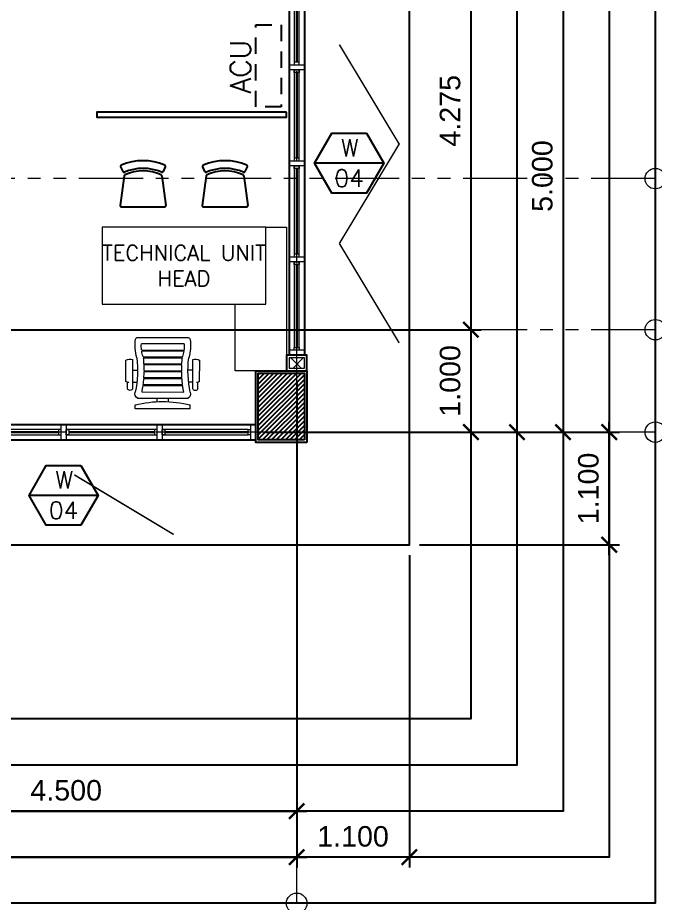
# Model space of a CAD drawing. Header units: metres. Extents: x -12400 to 1, y 0 to 106422.
# Drawn here: x -12139.68 to -12133.45, y 106383.97 to 106392.62 of the extents above; entities that cross this region are included whole.
import ezdxf
from ezdxf.enums import TextEntityAlignment as Align

# ---------------------------------------------------------------- set-up
doc = ezdxf.new("R2010")
doc.units = ezdxf.units.M
doc.header["$PDMODE"] = 35
doc.linetypes.add('HIDDEN2', pattern=[4.762499999999999, 3.175, -1.5875])
doc.linetypes.add('PHANTOM2', pattern=[1.25, 0.625, -0.125, 0.125, -0.125, 0.125, -0.125])
for name, color, linetype, lineweight in [('.3', 6, 'Continuous', 30), ('0.1', 1, 'Continuous', 9), ('0.20', 2, 'Continuous', 20), ('A-DIM-100', 8, 'Continuous', 0), ('DIM 001', 251, 'Continuous', 13), ('FIXTURE 0005', 159, 'Continuous', 5), ('FURN 0009', 49, 'Continuous', 9), ('HATCH', 250, 'Continuous', 5)]:
    doc.layers.add(name, color=color, linetype=linetype, lineweight=lineweight)
for name, color, linetype in [('1AR', 1, 'Continuous'), ('1co-door', 1, 'Continuous'), ('1CO-FURNITURE', 1, 'Continuous'), ('2TX-AR', 2, 'Continuous'), ('FIXTURE', 35, 'Continuous'), ('SCH-WIND', 181, 'Continuous'), ('stone', 15, 'Continuous'), ('WINDOW', 1, 'Continuous')]:
    doc.layers.add(name, color=color, linetype=linetype)
doc.layers.add('GUIDELINES', color=206, linetype='Continuous', plot=False)
doc.styles.add('DIMTXT-100', font='arial.ttf')
doc.styles.add('PSM', font='simplex')
doc.styles.add('swis721', font='swiss.ttf')
doc.styles.add('T-0.15', font='romans.shx', dxfattribs={"height": 0.15})
doc.styles.add('T.25', font='romans.shx', dxfattribs={"height": 0.2})
doc.dimstyles.new('D-100', dxfattribs={"dimtxt": 0.2, "dimasz": 0.15, "dimexe": 0.1, "dimexo": 0.1, "dimgap": 0.1, "dimtad": 1, "dimdec": 3, "dimzin": 4, "dimdsep": 46, "dimtxsty": 'DIMTXT-100', "dimblk": 'ARCHTICK', "dimcen": 0.2, "dimdle": 0.1, "dimclrd": 8, "dimclre": 8, "dimclrt": 2, "dimadec": 0, "dimazin": 1, "dimtfac": 1, "dimtdec": 3, "dimtofl": 0, "dimtmove": 2, "dimatfit": 3, "dimfxl": 1, "dimarcsym": 0})
doc.dimstyles.new('DIM 200', dxfattribs={"dimtxt": 200, "dimasz": 1, "dimexe": 0, "dimexo": 40, "dimgap": 50, "dimtad": 1, "dimtoh": 1, "dimdec": 0, "dimlfac": 2, "dimtxsty": 'swis721', "dimblk": 'CIR', "dimcen": 0, "dimclrd": 155, "dimclre": 155, "dimclrt": 4, "dimadec": 0, "dimazin": 0, "dimtfac": 1, "dimtdec": 0, "dimtix": 1, "dimtmove": 1, "dimatfit": 3, "dimldrblk": 'CIR', "dimfxl": 0, "dimarcsym": 0})

# ---------------------------------------------------------------- blocks, each defined once
blk = doc.blocks.new('CIR')
at = {"color": 4}
blk.add_circle((0, 0), 50, dxfattribs=at)
blk = doc.blocks.new('_ArchTick')
at = {"color": 0, "linetype": 'ByBlock', "const_width": 0.15}
blk.add_lwpolyline([(-0.5, -0.5), (0.5, 0.5)], dxfattribs=at)
blk = doc.blocks.new('*D133')
at = {"layer": 'DEFPOINTS', "color": 0, "transparency": 16777216}
for p in [(-12162.95441529414, 106388.5702236537), (-12136.95441529414, 106388.5702236537), (-12136.95441529414, 106384.4202236537)]:
    blk.add_point(p, dxfattribs=at)
at = {"layer": 'DIM 001', "color": 8, "lineweight": -2, "transparency": 16777216}
for p, q in [((-12162.95441529414, 106388.4702236537), (-12162.95441529414, 106384.3202236537)), ((-12136.95441529414, 106388.4702236537), (-12136.95441529414, 106384.3202236537)), ((-12163.05441529414, 106384.4202236537), (-12136.85441529414, 106384.4202236537))]:
    blk.add_line(p, q, dxfattribs=at)
at = {"layer": 'DIM 001', "color": 8, "lineweight": -2, "transparency": 16777216, "xscale": 0.15, "yscale": 0.15, "zscale": 0.15, "rotation": 180}
blk.add_blockref('_ArchTick', (-12162.95441529414, 106384.4202236537), dxfattribs=at)
at = {"layer": 'DIM 001', "color": 8, "lineweight": -2, "transparency": 16777216, "xscale": 0.15, "yscale": 0.15, "zscale": 0.15}
blk.add_blockref('_ArchTick', (-12136.95441529414, 106384.4202236537), dxfattribs=at)
at = {"layer": 'DIM 001', "color": 2, "transparency": 16777216, "insert": (-12149.95441529414, 106384.6223382513), "char_height": 0.2, "attachment_point": 5, "style": 'DIMTXT-100'}
blk.add_mtext('26.000', dxfattribs=at)
blk = doc.blocks.new('*D140')
at = {"layer": 'DEFPOINTS', "color": 0, "transparency": 16777216}
for p in [(-12141.45441529414, 106388.5702236537), (-12136.95441529414, 106388.5702236537), (-12136.95441529414, 106384.8702236537)]:
    blk.add_point(p, dxfattribs=at)
at = {"layer": 'DIM 001', "color": 8, "lineweight": -2, "transparency": 16777216}
for p, q in [((-12141.45441529414, 106388.4702236537), (-12141.45441529414, 106384.7702236537)), ((-12136.95441529414, 106388.4702236537), (-12136.95441529414, 106384.7702236537)), ((-12141.55441529414, 106384.8702236537), (-12136.85441529414, 106384.8702236537))]:
    blk.add_line(p, q, dxfattribs=at)
at = {"layer": 'DIM 001', "color": 8, "lineweight": -2, "transparency": 16777216, "xscale": 0.15, "yscale": 0.15, "zscale": 0.15, "rotation": 180}
blk.add_blockref('_ArchTick', (-12141.45441529414, 106384.8702236537), dxfattribs=at)
at = {"layer": 'DIM 001', "color": 8, "lineweight": -2, "transparency": 16777216, "xscale": 0.15, "yscale": 0.15, "zscale": 0.15}
blk.add_blockref('_ArchTick', (-12136.95441529414, 106384.8702236537), dxfattribs=at)
at = {"layer": 'DIM 001', "color": 2, "transparency": 16777216, "insert": (-12139.20441529414, 106385.0723382513), "char_height": 0.2, "attachment_point": 5, "style": 'DIMTXT-100'}
blk.add_mtext('4.500', dxfattribs=at)
blk = doc.blocks.new('*D150')
at = {"layer": 'DEFPOINTS', "color": 0, "transparency": 16777216}
for p in [(-12136.95441529414, 106407.0702236537), (-12136.95441529414, 106388.5702236537), (-12133.90441529416, 106388.5702236537)]:
    blk.add_point(p, dxfattribs=at)
at = {"layer": 'DIM 001', "color": 8, "lineweight": -2, "transparency": 16777216}
for p, q in [((-12133.90441529416, 106407.1702236538), (-12133.90441529416, 106388.4702236537)), ((-12136.85441529414, 106407.0702236537), (-12133.80441529416, 106407.0702236537)), ((-12136.85441529414, 106388.5702236537), (-12133.80441529416, 106388.5702236537))]:
    blk.add_line(p, q, dxfattribs=at)
at = {"layer": 'DIM 001', "color": 8, "lineweight": -2, "transparency": 16777216, "xscale": 0.15, "yscale": 0.15, "zscale": 0.15}
for p, rotation in [((-12133.90441529416, 106407.0702236537), 90), ((-12133.90441529416, 106388.5702236537), 270)]:
    blk.add_blockref('_ArchTick', p, dxfattribs=dict(at, rotation=rotation))
at = {"layer": 'DIM 001', "color": 2, "transparency": 16777216, "insert": (-12134.10652989167, 106397.8202236537), "char_height": 0.2, "attachment_point": 5, "rotation": 90, "style": 'DIMTXT-100'}
blk.add_mtext('18.500', dxfattribs=at)
blk = doc.blocks.new('*D153')
at = {"layer": 'DEFPOINTS', "color": 0, "transparency": 16777216}
for p in [(-12136.95441529414, 106404.0702236537), (-12136.95441529414, 106388.5702236537), (-12134.80441529418, 106388.5702236537)]:
    blk.add_point(p, dxfattribs=at)
at = {"layer": 'DIM 001', "color": 8, "lineweight": -2, "transparency": 16777216}
for p, q in [((-12134.80441529418, 106404.1702236537), (-12134.80441529418, 106388.4702236537)), ((-12136.85441529414, 106404.0702236537), (-12134.70441529418, 106404.0702236537)), ((-12136.85441529414, 106388.5702236537), (-12134.70441529418, 106388.5702236537))]:
    blk.add_line(p, q, dxfattribs=at)
at = {"layer": 'DIM 001', "color": 8, "lineweight": -2, "transparency": 16777216, "xscale": 0.15, "yscale": 0.15, "zscale": 0.15}
for p, rotation in [((-12134.80441529418, 106404.0702236537), 90), ((-12134.80441529418, 106388.5702236537), 270)]:
    blk.add_blockref('_ArchTick', p, dxfattribs=dict(at, rotation=rotation))
at = {"layer": 'DIM 001', "color": 2, "transparency": 16777216, "insert": (-12135.00652989169, 106396.3202236537), "char_height": 0.2, "attachment_point": 5, "rotation": 90, "style": 'DIMTXT-100'}
blk.add_mtext('15.500', dxfattribs=at)
blk = doc.blocks.new('*D163')
at = {"layer": 'DEFPOINTS', "color": 0, "transparency": 16777216}
for p in [(-12145.97941529414, 106393.8452236537), (-12145.95441529414, 106389.5702236539), (-12135.25441529422, 106389.5702236539)]:
    blk.add_point(p, dxfattribs=at)
at = {"layer": 'DIM 001', "color": 8, "lineweight": -2, "transparency": 16777216}
for p, q in [((-12135.25441529422, 106393.9452236537), (-12135.25441529422, 106389.4702236539)), ((-12145.87941529414, 106393.8452236537), (-12135.15441529422, 106393.8452236537)), ((-12145.85441529414, 106389.5702236539), (-12135.15441529422, 106389.5702236539))]:
    blk.add_line(p, q, dxfattribs=at)
at = {"layer": 'DIM 001', "color": 8, "lineweight": -2, "transparency": 16777216, "xscale": 0.15, "yscale": 0.15, "zscale": 0.15}
for p, rotation in [((-12135.25441529422, 106393.8452236537), 90), ((-12135.25441529422, 106389.5702236539), 270)]:
    blk.add_blockref('_ArchTick', p, dxfattribs=dict(at, rotation=rotation))
at = {"layer": 'DIM 001', "color": 2, "transparency": 16777216, "insert": (-12135.45652989173, 106391.7077236538), "char_height": 0.2, "attachment_point": 5, "rotation": 90, "style": 'DIMTXT-100'}
blk.add_mtext('4.275', dxfattribs=at)
blk = doc.blocks.new('*D164')
at = {"layer": 'DEFPOINTS', "color": 0, "transparency": 16777216}
for p in [(-12145.95441529414, 106389.5702236539), (-12136.95441529414, 106388.5702236537), (-12135.25441529422, 106388.5702236537)]:
    blk.add_point(p, dxfattribs=at)
at = {"layer": 'DIM 001', "color": 8, "lineweight": -2, "transparency": 16777216}
for p, q in [((-12135.25441529422, 106389.6702236539), (-12135.25441529422, 106388.4702236537)), ((-12145.85441529414, 106389.5702236539), (-12135.15441529422, 106389.5702236539)), ((-12136.85441529414, 106388.5702236537), (-12135.15441529422, 106388.5702236537))]:
    blk.add_line(p, q, dxfattribs=at)
at = {"layer": 'DIM 001', "color": 8, "lineweight": -2, "transparency": 16777216, "xscale": 0.15, "yscale": 0.15, "zscale": 0.15}
for p, rotation in [((-12135.25441529422, 106389.5702236539), 90), ((-12135.25441529422, 106388.5702236537), 270)]:
    blk.add_blockref('_ArchTick', p, dxfattribs=dict(at, rotation=rotation))
at = {"layer": 'DIM 001', "color": 2, "transparency": 16777216, "insert": (-12135.45652989173, 106389.0702236538), "char_height": 0.2, "attachment_point": 5, "rotation": 90, "style": 'DIMTXT-100'}
blk.add_mtext('1.000', dxfattribs=at)
blk = doc.blocks.new('*D167')
at = {"layer": 'DEFPOINTS', "color": 0, "transparency": 16777216}
for p in [(-12136.95441529414, 106393.5702236537), (-12136.95441529414, 106388.5702236537), (-12134.35441529417, 106388.5702236537)]:
    blk.add_point(p, dxfattribs=at)
at = {"layer": 'DIM 001', "color": 8, "lineweight": -2, "transparency": 16777216}
for p, q in [((-12134.35441529417, 106393.6702236538), (-12134.35441529417, 106388.4702236537)), ((-12136.85441529414, 106393.5702236537), (-12134.25441529417, 106393.5702236537)), ((-12136.85441529414, 106388.5702236537), (-12134.25441529417, 106388.5702236537))]:
    blk.add_line(p, q, dxfattribs=at)
at = {"layer": 'DIM 001', "color": 8, "lineweight": -2, "transparency": 16777216, "xscale": 0.15, "yscale": 0.15, "zscale": 0.15}
for p, rotation in [((-12134.35441529417, 106393.5702236537), 90), ((-12134.35441529417, 106388.5702236537), 270)]:
    blk.add_blockref('_ArchTick', p, dxfattribs=dict(at, rotation=rotation))
at = {"layer": 'DIM 001', "color": 2, "transparency": 16777216, "insert": (-12134.55652989168, 106391.0702236537), "char_height": 0.2, "attachment_point": 5, "rotation": 90, "style": 'DIMTXT-100'}
blk.add_mtext('5.000', dxfattribs=at)
blk = doc.blocks.new('exec chair new')
at = {"layer": 'FIXTURE 0005', "color": 1}
for p, q in [((-437.3796163777588, 292.3302099389839), (-437.3148235332919, 252.0114380631712)), ((-321.0047666471219, 292.5172259910614), (-320.9294989808695, 245.6802659817622)), ((-531.8347148144385, -206.1860170969157), (-532.7597243523924, 204.4893468059017)), ((-471.4434857921442, 194.4838966660318), (-470.8159159895731, -196.0352094233385)), ((-458.5685081313131, -194.4123491338687), (-459.1909252855694, 192.9004081770545)), ((-404.1395699501736, 187.4693703543162), (-403.5348926013103, -188.8044031847967)), ((-391.2862844731426, -187.9284374271519), (-391.8882097139722, 186.6327763970476)), ((-336.8422077192226, 184.5329723382019), (-336.2473156024935, -185.6517252415651)), ((-323.9975222981302, -185.5132615344482), (-324.5920326592168, 184.4338804313447)), ((-269.5513456425397, 185.6414384562522), (-268.9532384491758, -186.5439114326728)), ((-256.7022620419739, -187.1416594002512), (-257.3023536856053, 186.278558224265)), ((-202.2670012199087, 190.8056579256081), (-201.652643642039, -191.4918509752024)), ((-189.4004732995527, -192.8325513890013), (-190.0192031980259, 192.1857301399577)), ((-134.9974703920307, 205.1879623727873), (-134.3372352401493, -205.6578754952061)), ((-122.0843597321073, -207.4373806825606), (-122.7503775359364, 207.0068393605179)), ((-61.58653106854763, 209.3646411830559), (-60.91325115168002, -209.5985884784022)), ((-627.4056042175507, 56.62096939311596), (-593.9742343731923, 56.67469408380566)), ((-593.789274455863, -58.42068063927582), (-627.2452619221294, -58.47444489080226)), ((-436.4380585009931, -293.5748781400616), (-436.5025353141828, -253.452763476118)), ((-320.0632087703561, -293.3878620881005), (-320.1381604055641, -246.7475592906121))]:
    blk.add_line(p, q, dxfattribs=at)
for centre, radius, start, end in [((-321.6504699216457, 1305.342400013295), 1120.912379297469, 259.1442517558552, 262.3203097065433), ((-321.6504699195502, 1305.342400013353), 1120.912379297809, 262.9518148943812, 265.779729286597), ((-321.6504699223442, 1305.342400013003), 1120.912379297299, 266.4074228026509, 269.2234458954215), ((-321.650469923974, 1305.342400015623), 1120.912379300001, 269.849640943492, 272.664022466222), ((-321.6504699200159, 1305.342400016496), 1120.91237930068, 273.2909829566686, 276.1139187442762), ((-321.650469922577, 1305.342400006193), 1120.912379290708, 276.7439336867199, 276.9880302064944), ((-79.19251240196172, -128.4237705672858), 338.2469241420289, 99.49624101693685, 108.2783328983226), ((-79.19251240219455, -128.4237705679261), 338.2469241426945, 87.01636761834415, 97.39883005687486), ((-317.4533519340912, -1306.406537405972), 1120.912379296282, 97.86384041670651, 101.0260995436973), ((-317.4533519350225, -1306.406537405099), 1120.912379295226, 94.40442083170485, 97.23233521852187), ((-317.4533519296674, -1306.406537408417), 1120.912379299008, 90.960704219184, 93.77672732028022), ((-317.4533519319957, -1306.406537409232), 1120.912379299589, 87.52012764986833, 90.33450917427915), ((-317.4533519352553, -1306.406537410512), 1120.912379301087, 84.0702313734272, 86.8931671628504), ((-317.4533519471297, -1306.40653740603), 1120.91237929814, 83.19611991088694, 83.44021643481749), ((-79.60480038903188, 128.1314926201012), 338.2469241420765, 251.9058172196837, 260.687909101578), ((-79.60480038856622, 128.1314926204504), 338.2469241425877, 262.7853200608832, 273.167782501461)]:
    blk.add_arc(centre, radius, start, end, dxfattribs=at)
at = {"layer": 'FURN 0009', "color": 1}
for p, q in [((-430.8730610114289, 359.436872324557), (-223.7019078877056, 359.7697993379552)), ((-696.6225652744761, 267.5184686643188), (-658.2542432729388, 267.5801271077944)), ((-696.6225652744761, 267.5184686643188), (-695.7594189933734, -269.5932800436276)), ((-501.580908647622, 342.7878322619945), (-438.7787566183833, 342.8631794046378)), ((-501.3976674381411, 292.2259586223518), (-488.2228221838595, 292.2485054120189)), ((-488.2228221838595, 292.2485054120189), (-216.2934815745102, 292.6854997611954)), ((-592.9910391935846, -247.844048930041), (-594.10315190244, 245.8992831559735)), ((0.3967155845602974, -246.864993805124), (-0.3967155845602974, 246.8649938050658)), ((-695.7594189933734, -269.5932800436276), (-657.3910969918361, -269.5316216000356)), ((-500.47684734629, -344.2385841121431), (-437.6747775214026, -344.1120834695175)), ((-500.4561139753787, -293.676382682519), (-487.293088876293, -293.6566029029782)), ((-487.293088876293, -293.6566029029782), (-215.3507292274153, -293.2195876321057)), ((-429.7158545603743, -360.6602817199891), (-222.5454588964349, -360.3273559238878))]:
    blk.add_line(p, q, dxfattribs=at)
for centre, radius, start, end in [((-361.9784822285874, 318.1131449962268), 80.33824186901026, 149.0434850591644, 171.5599908319555), ((-292.4640729896491, 318.2248556485865), 80.33814595607413, 341.4641326196314, 31.14067505549705), ((-1769.876738381921, -2.762834077700973), 1144.023925212843, 346.5153750595096, 13.66877505924253), ((-552.6972678009188, 224.5205601174966), 46.31664645502229, 67.90974597757898, 152.5103366510244), ((-321.65046992118, 1305.342400014051), 1059.662379298712, 258.3694221904998, 276.678956857362), ((-489.8191351433052, 317.5496278101928), 27.84477222274555, 114.9871850643485, 245.4280750621451), ((-79.19251240196172, -128.423770567344), 399.4969241418621, 81.29484794000334, 107.3619824414751), ((-26.25249219161924, 241.0736288817716), 26.48841191117412, 12.54683024843467, 73.49863263114054), ((-551.9727398761315, -226.332869047008), 46.31664645502229, 207.6738134708332, 292.2744041399243), ((-317.453351932927, -1306.406537407951), 1059.662379298712, 83.50519326346712, 101.8147279240579), ((-79.60480038810056, 128.1314926199848), 399.4969241418621, 252.822167676961, 278.8893021804622), ((-25.47748144145589, -241.1938480800018), 26.48841191117412, 286.6855174897377, 347.6373198688418), ((-488.7962506945478, -318.9627074354212), 27.84470828078815, 114.7559250616315, 245.1971750633057), ((-360.9547717653913, -319.1121426676982), 80.3379541302019, 188.6355434219577, 211.140775055775), ((-291.4397231076146, -319.0004309878568), 80.3379541302019, 329.0433750615521, 18.71765838978559)]:
    blk.add_arc(centre, radius, start, end, dxfattribs=at)
blk = doc.blocks.new('new big desk')
at = {"color": 2, "lineweight": 0}
blk.add_lwpolyline([(0, 0.7999999999999545), (0, -0.7999999999999545), (0.75, -0.8000000000000682), (0.75, 0.7999999999999545)], close=True, dxfattribs=at)
at = {"color": 1, "lineweight": 0}
blk.add_lwpolyline([(0.7499999999999432, -0.8000000000000682), (0.75, -0.9999999999768079), (-0.6499999999999773, -0.9999999999766942), (-0.6499999999999773, -0.4999999999766942), (0, -0.4999999999768079)], dxfattribs=at)
at = {"lineweight": 0, "xscale": -0.001000000000000001, "yscale": 0.001000000000000001, "zscale": 0.001, "rotation": 180}
blk.add_blockref('exec chair new', (-0.3255941465431533, 0.2067504239904565), dxfattribs=at)
blk = doc.blocks.new('DC')
at = {"layer": '1CO-FURNITURE', "color": 8}
for p, q in [((-0.2196420885414554, 0.3885400227136628), (-0.1984588109762058, 0.3432313456991096)), ((0.1984588109755734, 0.3432313456977596), (0.219642088541093, 0.3885400227128954)), ((-0.1835791673275224, 0.3026021942461909), (-0.2230569282114274, 0.01419521889985731)), ((0.183579167327423, 0.3026021942468446), (0.2230569282114274, 0.01419521889985731)), ((-0.2106724123597061, 0), (0.2106724123597061, 0))]:
    blk.add_line(p, q, dxfattribs=at)
for centre, radius, start, end in [((-7.105427357601002e-15, -0.08125000000003979), 0.5312500000000387, 66.32313941605537, 113.6768605839453), ((-0.2083185591296868, 0.3938341403607239), 0.0125, 113.6768605839506, 205.057615418305), ((-7.105427357601002e-15, -0.08125000000003979), 0.4562500000000388, 66.47045317631209, 113.5295468236919), ((-7.105427357601002e-15, -0.08125000000003979), 0.4312500000000388, 65.86907804505137, 114.1309219549951), ((0.2083185591293315, 0.3938341403599566), 0.0125, 334.9423845816813, 66.32313941605999), ((-0.1871352815644372, 0.3485254633461636), 0.0125, 205.0576154182755, 293.5295468236702), ((-0.1711946514758012, 0.3009069753463294), 0.0125, 114.1309219550048, 172.2056708794605), ((0.1711946514757088, 0.3009069753469902), 0.0125, 7.794329120511676, 65.86907804503376), ((0.1871352815638048, 0.3485254633448136), 0.0125, 246.4704531763118, 334.9423845817245), ((-0.2106724123597061, 0.01250000000000284), 0.0125, 172.2056708794892, 270), ((0.2106724123597061, 0.01250000000000284), 0.0125, 270, 7.794329120512099)]:
    blk.add_arc(centre, radius, start, end, dxfattribs=at)
blk = doc.blocks.new('*U1999')
at = {"layer": 'HATCH'}
h = blk.add_hatch(dxfattribs=at)
h.set_pattern_fill('ANSI37', color=256, scale=0.03, angle=-180)
h.set_pattern_definition([(225, (-0.9374999999786804, 0), (0.06735192090801863, -0.06735192090801868), []), (314.9999999999999, (-0.9374999999786804, 0), (0.06735192090801868, 0.06735192090801861), [])])
h.paths.add_polyline_path([(0.02500000000873115, 0.1749999999883585), (0.02500000000873115, 0.02499999999417923), (0.1250000000267766, 0.02499999999417923), (0.1250000000267766, 0.1749999999883585)])
blk.add_lwpolyline([(0, 0.1999999999825377), (0, 0), (0.1500000000209558, 0), (0.1500000000209558, 0.1999999999825377)], close=True)
blk.add_lwpolyline([(0.02500000000873115, 0.1749999999883585), (0.02500000000873115, 0.02499999999417923), (0.1250000000267766, 0.02499999999417923), (0.1250000000267766, 0.1749999999883585)], close=True, dxfattribs=at)
blk = doc.blocks.new('W01')
at = {"layer": '.3', "color": 3}
for points in [[(-12141.02941529414, 106324.9881123901), (-12140.21691529415, 106324.9881123902)], [(-12140.11691529415, 106324.9881123902), (-12139.27941529414, 106324.9881123903)], [(-12139.17941529414, 106324.9881123903), (-12138.34191529414, 106324.9881123906)], [(-12138.24191529414, 106324.9881123906), (-12137.42941529414, 106324.9881123907)]]:
    blk.add_lwpolyline(points, dxfattribs=at)
at = {"layer": '0.20'}
for points in [[(-12141.10441529414, 106325.0631123901), (-12141.05441529414, 106325.0631123901), (-12141.05441529414, 106324.9131123901), (-12141.10441529414, 106324.9131123901)], [(-12140.19191529415, 106325.0631123903), (-12140.14191529415, 106325.0631123903), (-12140.14191529415, 106324.9131123902), (-12140.19191529415, 106324.9131123902)], [(-12139.25441529414, 106325.0631123904), (-12139.20441529414, 106325.0631123904), (-12139.20441529414, 106324.9131123904), (-12139.25441529414, 106324.9131123904)], [(-12138.31691529414, 106325.0631123905), (-12138.26691529414, 106325.0631123905), (-12138.26691529414, 106324.9131123905), (-12138.31691529414, 106324.9131123905)], [(-12137.35441529414, 106325.0631123907), (-12137.40441529414, 106325.0631123907), (-12137.40441529414, 106324.9131123907), (-12137.35441529414, 106324.9131123907)], [(-12141.02941529414, 106325.0131123901), (-12141.05441529414, 106325.0131123901), (-12141.05441529414, 106324.9631123901), (-12141.02941529414, 106324.9631123901)], [(-12140.19191529415, 106325.0131123902), (-12140.21691529415, 106325.0131123902), (-12140.21691529415, 106324.9631123902), (-12140.19191529415, 106324.9631123902)], [(-12140.14191529415, 106325.0131123902), (-12140.11691529415, 106325.0131123902), (-12140.11691529415, 106324.9631123902), (-12140.14191529415, 106324.9631123902)], [(-12139.25441529414, 106325.0131123903), (-12139.27941529414, 106325.0131123903), (-12139.27941529414, 106324.9631123903), (-12139.25441529414, 106324.9631123903)], [(-12139.20441529414, 106325.0131123903), (-12139.17941529414, 106325.0131123903), (-12139.17941529414, 106324.9631123903), (-12139.20441529414, 106324.9631123903)], [(-12138.31691529414, 106325.0131123905), (-12138.34191529414, 106325.0131123905), (-12138.34191529414, 106324.9631123905), (-12138.31691529414, 106324.9631123905)], [(-12138.26691529414, 106325.0131123905), (-12138.24191529414, 106325.0131123905), (-12138.24191529414, 106324.9631123905), (-12138.26691529414, 106324.9631123905)], [(-12137.42941529414, 106325.0131123907), (-12137.40441529414, 106325.0131123907), (-12137.40441529414, 106324.9631123907), (-12137.42941529414, 106324.9631123907)]]:
    blk.add_lwpolyline(points, close=True, dxfattribs=at)
at = {"layer": '0.20', "color": 8}
for points in [[(-12140.19191529415, 106325.0131123902), (-12141.02941529414, 106325.0131123901), (-12141.02941529414, 106324.9631123901), (-12140.19191529415, 106324.9631123902)], [(-12139.25441529414, 106325.0131123904), (-12140.14191529415, 106325.0131123902)], [(-12140.14191529415, 106324.9631123902), (-12139.25441529414, 106324.9631123904)], [(-12138.31691529414, 106325.0131123906), (-12139.20441529414, 106325.0131123904)], [(-12139.20441529414, 106324.9631123904), (-12138.31691529414, 106324.9631123906)], [(-12138.26691529414, 106324.9631123906), (-12137.42941529414, 106324.9631123907), (-12137.42941529414, 106325.0131123907), (-12138.26691529414, 106325.0131123906)]]:
    blk.add_lwpolyline(points, dxfattribs=at)
at = {"layer": 'WINDOW'}
for p, q in [((-12141.10441529414, 106325.0631123901), (-12137.35441529414, 106325.0631123907)), ((-12141.10441529414, 106324.9131123901), (-12137.35441529414, 106324.9131123907))]:
    blk.add_line(p, q, dxfattribs=at)
blk = doc.blocks.new('2FCOLUMNS')
h = blk.add_hatch()
h.set_pattern_fill('ANSI31', color=8, scale=0.01)
h.set_pattern_definition([(45, (12128.21296792571, -106237.5702236537), (-0.02245064030267288, 0.02245064030267288), [])])
h.paths.add_polyline_path([(0.02499999999599822, 18.02499999999418), (0.4749999999967258, 18.02499999999418), (0.4749999999967258, 18.67500000000291), (0.02499999999599822, 18.67500000000291)])
h.paths.add_polyline_path([(4.924999999997453, 18.67500000000291), (4.924999999997453, 18.22499999999127), (4.274999999997817, 18.22499999999127), (4.274999999997817, 18.67500000000291)])
h.paths.add_polyline_path([(9.174999999997453, 18.02499999999418), (8.724999999996726, 18.02499999999418), (8.724999999996726, 18.67500000000291), (9.174999999997453, 18.67500000000291)])
h.paths.add_polyline_path([(13.42499999999745, 17.52499999999418), (13.42499999999745, 17.97500000000582), (12.77499999999782, 17.97500000000582), (12.77499999999782, 17.52499999999418)])
h.paths.add_polyline_path([(17.024999999996, 18.02499999999418), (17.47499999999673, 18.02499999999418), (17.47499999999673, 18.67500000000291), (17.024999999996, 18.67500000000291)])
h.paths.add_polyline_path([(21.274999999996, 18.67500000000291), (21.274999999996, 18.22499999999127), (21.92499999999563, 18.22499999999127), (21.92499999999563, 18.67500000000291)])
h.paths.add_polyline_path([(26.17499999999563, 18.02499999999418), (25.72499999999491, 18.02499999999418), (25.72499999999491, 18.67500000000291), (26.17499999999563, 18.67500000000291)])
h.paths.add_polyline_path([(26.17499999999563, 13.27499999999418), (25.72499999999491, 13.27499999999418), (25.72499999999491, 13.92500000000291), (26.17499999999563, 13.92500000000291)])
h.paths.add_polyline_path([(21.37499999999636, 13.27499999999418), (21.82499999999709, 13.27499999999418), (21.82499999999709, 13.92500000000291), (21.37499999999636, 13.92500000000291)])
h.paths.add_polyline_path([(17.024999999996, 13.27499999999418), (17.47499999999673, 13.27499999999418), (17.47499999999673, 13.92500000000291), (17.024999999996, 13.92500000000291)])
h.paths.add_polyline_path([(12.92499999999563, 13.27499999999418), (13.32499999999709, 13.27499999999418), (13.32499999999709, 13.67500000000291), (12.92499999999563, 13.67500000000291)])
h.paths.add_polyline_path([(9.174999999997453, 13.27499999999418), (8.724999999996726, 13.27499999999418), (8.724999999996726, 13.92500000000291), (9.174999999997453, 13.92500000000291)])
h.paths.add_polyline_path([(4.82499999999709, 13.27499999999418), (4.374999999996362, 13.27499999999418), (4.374999999996362, 13.92500000000291), (4.82499999999709, 13.92500000000291)])
h.paths.add_polyline_path([(0.02499999999599822, 13.27499999999418), (0.4749999999967258, 13.27499999999418), (0.4749999999967258, 13.92500000000291), (0.02499999999599822, 13.92500000000291)])
h.paths.add_polyline_path([(0.02499999999599822, 9.02499999999418), (0.4749999999967258, 9.02499999999418), (0.4749999999967258, 9.67500000000291), (0.02499999999599822, 9.67500000000291)])
h.paths.add_polyline_path([(9.174999999997453, 9.02499999999418), (8.724999999996726, 9.02499999999418), (8.724999999996726, 9.67500000000291), (9.174999999997453, 9.67500000000291)])
h.paths.add_polyline_path([(17.024999999996, 9.02499999999418), (17.47499999999673, 9.02499999999418), (17.47499999999673, 9.67500000000291), (17.024999999996, 9.67500000000291)])
h.paths.add_polyline_path([(26.17499999999563, 9.02499999999418), (25.72499999999491, 9.02499999999418), (25.72499999999491, 9.67500000000291), (26.17499999999563, 9.67500000000291)])
h.paths.add_polyline_path([(26.17499999999563, 4.774999999994179), (25.72499999999491, 4.774999999994179), (25.72499999999491, 5.42500000000291), (26.17499999999563, 5.42500000000291)])
h.paths.add_polyline_path([(21.82499999999709, 4.774999999994179), (21.37499999999636, 4.774999999994179), (21.37499999999636, 5.42500000000291), (21.82499999999709, 5.42500000000291)])
h.paths.add_polyline_path([(17.024999999996, 4.774999999994179), (17.47499999999673, 4.774999999994179), (17.47499999999673, 5.42500000000291), (17.024999999996, 5.42500000000291)])
h.paths.add_polyline_path([(13.32499999999709, 4.774999999994179), (12.87499999999636, 4.774999999994179), (12.87499999999636, 5.42500000000291), (13.32499999999709, 5.42500000000291)])
h.paths.add_polyline_path([(9.174999999997453, 4.774999999994179), (8.724999999996726, 4.774999999994179), (8.724999999996726, 5.42500000000291), (9.174999999997453, 5.42500000000291)])
h.paths.add_polyline_path([(4.374999999996362, 4.774999999994179), (4.82499999999709, 4.774999999994179), (4.82499999999709, 5.42500000000291), (4.374999999996362, 5.42500000000291)])
h.paths.add_polyline_path([(0.02499999999599822, 4.774999999994179), (0.4749999999967258, 4.774999999994179), (0.4749999999967258, 5.42500000000291), (0.02499999999599822, 5.42500000000291)])
h.paths.add_polyline_path([(0.02499999999599822, 2.25), (0.4749999999967258, 2.25), (0.4749999999967258, 2.900000000008731), (0.02499999999599822, 2.900000000008731)])
h.paths.add_polyline_path([(0.0249999999996362, 0.02499999999417923), (0.4250000000010914, 0.02499999999417923), (0.4250000000010914, 0.4250000000029104), (0.0249999999996362, 0.4250000000029104)])
h.paths.add_polyline_path([(2.899999999997817, 0.02500000000873115), (2.899999999997817, 0.4750000000203727), (2.249999999998181, 0.4750000000203727), (2.249999999998181, 0.02500000000873115)])
h.paths.add_polyline_path([(4.924999999997453, 0.02500000000873115), (4.924999999997453, 0.4750000000203727), (4.274999999997817, 0.4750000000203727), (4.274999999997817, 0.02500000000873115)])
h.paths.add_polyline_path([(9.174999999997453, 0.02500000000873115), (8.724999999996726, 0.02500000000873115), (8.724999999996726, 0.6750000000174623), (9.174999999997453, 0.6750000000174623)])
h.paths.add_polyline_path([(13.42499999999745, 1.025000000008731), (13.42499999999745, 1.475000000020373), (12.77499999999782, 1.475000000020373), (12.77499999999782, 1.025000000008731)])
h.paths.add_polyline_path([(17.024999999996, 0.02500000000873115), (17.47499999999673, 0.02500000000873115), (17.47499999999673, 0.6750000000174623), (17.024999999996, 0.6750000000174623)])
h.paths.add_polyline_path([(21.274999999996, 0.02500000000873115), (21.274999999996, 0.4750000000203727), (21.92499999999563, 0.4750000000203727), (21.92499999999563, 0.02500000000873115)])
h.paths.add_polyline_path([(26.17499999999563, 0.02500000000873115), (25.72499999999491, 0.02500000000873115), (25.72499999999491, 0.6750000000174623), (26.17499999999563, 0.6750000000174623)])
at = {"color": 7}
blk.add_lwpolyline([(26.19999999999527, 1.455191522836685e-11), (25.69999999999527, 1.455191522836685e-11), (25.69999999999527, 0.7000000000116415), (26.19999999999527, 0.7000000000116415)], close=True, dxfattribs=at)
at = {"layer": 'stone', "color": 5}
blk.add_lwpolyline([(26.17499999999563, 0.02500000000873115), (25.72499999999491, 0.02500000000873115), (25.72499999999491, 0.6750000000174623), (26.17499999999563, 0.6750000000174623)], close=True, dxfattribs=at)
blk = doc.blocks.new('FP_2F')
at = {"color": 2}
blk.add_lwpolyline([(27, 4.224999999903957), (25.1500000001779, 4.224999999903957), (25.1500000001779, 4.174999999901047), (27, 4.174999999901047)], close=True, dxfattribs=at)
at = {"layer": '1AR', "color": 1}
blk.add_lwpolyline([(18, 1.000000000058208), (18, -7.275957614183426e-11), (28.19999999999891, -1.455191522836685e-11), (28.19999999999891, 20.69999999996799), (18, 20.69999999996799), (18, 19.69999999996799)], dxfattribs=at)
at = {"layer": '1co-door', "color": 3, "linetype": 'HIDDEN2', "ltscale": 0.05}
blk.add_lwpolyline([(26.94999999999891, 4.274999999906868), (26.69999999999891, 4.274999999906868), (26.69999999999891, 5.074999999895226), (26.94999999999891, 5.074999999895226)], close=True, dxfattribs=at)
at = {"layer": 'FIXTURE', "const_width": 0.015}
for points in [[(27.51668330196844, 4.883208052808186), (28.10000000058062, 3.912406039613415), (27.51668330196844, 2.941604026404093)], [(27.51668330196844, 2.941604026404093), (28.10000000058062, 1.970802013209322)], [(24.92919798727962, 0.6833166986034485), (25.90000000048349, 0.09999999999126885)]]:
    blk.add_lwpolyline(points, dxfattribs=at)
for name, p in [('2FCOLUMNS', (1.000000000003638, 0.9999999999854481)), ('DC', (25.60000000002219, 3.299999999959255)), ('DC', (26.40000000002146, 3.299999999959255)), ('W01', (12164.05441529482, -106323.8881123901))]:
    blk.add_blockref(name, p)
for name, p, rotation in [('W01', (-106297.8881123906, -12135.50441529414), 270), ('new big desk', (26.00000000002183, 2.349999999976717), 90), ('*U1999', (27.19999999999891, 1.699999999953434), 90)]:
    blk.add_blockref(name, p, dxfattribs=dict(rotation=rotation))
at = {"layer": '0.1', "color": 2, "insert": (26.00000000002183, 2.724999999976717), "char_height": 0.15, "attachment_point": 5, "style": 'T.25'}
blk.add_mtext_dynamic_manual_height_columns('{\\C3;TECHNICAL UNIT HEAD}', width=1.86763617724091, gutter_width=1, heights=[0], dxfattribs=at)
at = {"layer": '0.1', "color": 2, "insert": (27.18063405127759, -0.2000000000116415), "char_height": 0.22, "attachment_point": 5}
blk.add_mtext_dynamic_manual_height_columns('{\\Fx-hlvm1s|c0;\\W0.9;\\T0.9;\\C3;LN OF LEDGE}', width=5150.828219755791, gutter_width=1, heights=[0], dxfattribs=at)
at = {"layer": '2TX-AR', "insert": (26.55079283162922, 4.667872806356172), "char_height": 0.2, "width": 0.5102757, "attachment_point": 5, "rotation": 90.00000000000003, "style": 'PSM'}
blk.add_mtext('ACU', dxfattribs=at)
blk = doc.blocks.new('*D522')
at = {"layer": 'DEFPOINTS', "color": 0, "transparency": 16777216}
for p in [(-12137.35441529414, 106388.5702236537), (-12133.90441529416, 106388.5702236537), (-12135.85441529414, 106387.4702236537)]:
    blk.add_point(p, dxfattribs=at)
at = {"layer": 'DIM 001', "color": 8, "lineweight": -2, "transparency": 16777216}
for p, q in [((-12133.90441529416, 106387.3702236537), (-12133.90441529416, 106388.6702236537)), ((-12137.25441529414, 106388.5702236537), (-12133.80441529416, 106388.5702236537)), ((-12135.75441529414, 106387.4702236537), (-12133.80441529416, 106387.4702236537))]:
    blk.add_line(p, q, dxfattribs=at)
at = {"layer": 'DIM 001', "color": 8, "lineweight": -2, "transparency": 16777216, "xscale": 0.15, "yscale": 0.15, "zscale": 0.15}
for p, rotation in [((-12133.90441529416, 106388.5702236537), 90), ((-12133.90441529416, 106387.4702236537), 270)]:
    blk.add_blockref('_ArchTick', p, dxfattribs=dict(at, rotation=rotation))
at = {"layer": 'DIM 001', "color": 2, "transparency": 16777216, "insert": (-12134.10652989168, 106388.0202236537), "char_height": 0.2, "attachment_point": 5, "rotation": 90, "style": 'DIMTXT-100'}
blk.add_mtext('1.100', dxfattribs=at)
blk = doc.blocks.new('*D524')
at = {"layer": 'DEFPOINTS', "color": 0, "transparency": 16777216}
for p in [(-12136.95441529414, 106389.1702236537), (-12135.85441529414, 106387.4702236537), (-12136.95441529414, 106384.4202236537)]:
    blk.add_point(p, dxfattribs=at)
at = {"layer": 'DIM 001', "color": 8, "lineweight": -2, "transparency": 16777216}
for p, q in [((-12136.95441529414, 106389.0702236536), (-12136.95441529414, 106384.3202236537)), ((-12135.85441529414, 106387.3702236537), (-12135.85441529414, 106384.3202236537)), ((-12135.75441529414, 106384.4202236537), (-12137.05441529414, 106384.4202236537))]:
    blk.add_line(p, q, dxfattribs=at)
at = {"layer": 'DIM 001', "color": 8, "lineweight": -2, "transparency": 16777216, "xscale": 0.15, "yscale": 0.15, "zscale": 0.15, "rotation": 180}
blk.add_blockref('_ArchTick', (-12136.95441529414, 106384.4202236537), dxfattribs=at)
at = {"layer": 'DIM 001', "color": 8, "lineweight": -2, "transparency": 16777216, "xscale": 0.15, "yscale": 0.15, "zscale": 0.15}
blk.add_blockref('_ArchTick', (-12135.85441529414, 106384.4202236537), dxfattribs=at)
at = {"layer": 'DIM 001', "color": 2, "transparency": 16777216, "insert": (-12136.40441529414, 106384.6223382513), "char_height": 0.2, "attachment_point": 5, "style": 'DIMTXT-100'}
blk.add_mtext('1.100', dxfattribs=at)
blk = doc.blocks.new('W-TAG')
at = {"layer": 'SCH-WIND'}
blk.add_line((-0.2999999999883585, 1.4210854715202e-14), (0.2999999999883585, -1.4210854715202e-14), dxfattribs=at)
blk.add_lwpolyline([(-0.1500000000232831, 0.2598076211288429), (-0.3000000000465661, 1.4210854715202e-14), (-0.1500000000232831, -0.2598076211288429), (0.1499999999650754, -0.2598076211288429), (0.2999999999883585, -1.4210854715202e-14), (0.1499999999650754, 0.2598076211288429)], close=True, dxfattribs=at)
at = {"layer": 'SCH-WIND', "color": 2, "style": 'T-0.15'}
for tag, p in [('W-TAG', (-0.005861362880693832, 0.1346037882111908)), ('W-NO', (-1.4210854715202e-14, -0.1299038105644215))]:
    blk.add_attdef(tag, text='', height=0.15, dxfattribs=at).set_placement(p, align=Align.MIDDLE_CENTER)
blk = doc.blocks.new('GRID1')
at = {"color": 6, "linetype": 'PHANTOM2'}
for points in [[(-12134.25441529414, 106384.7702236537), (-12134.25441529414, 106412.5702236537)], [(-12130.75441529413, 106391.8452236537), (-12163.75441529414, 106391.8452236537)], [(-12130.7544152941, 106390.3702236538), (-12163.75441529411, 106390.3702236538)], [(-12130.75441529413, 106389.3702236537), (-12163.75441529414, 106389.3702236537)]]:
    blk.add_leader(points, dimstyle='DIM 200', override={"dimasz": 0.002, "dimgap": 60, "dimtad": 0}, dxfattribs=at)

msp = doc.modelspace()

# ---------------------------------------------------------------- linework, layer by layer
at = {"layer": 'GUIDELINES'}
for points in [[(-12166.45441529414, 106411.7702236537), (-12133.45441529413, 106411.7702236537), (-12133.45441529413, 106383.9702236537), (-12166.45441529414, 106383.9702236537)], [(-12166.00441529414, 106411.3202236537), (-12133.90441529414, 106411.3202236537), (-12133.90441529414, 106384.4202236537), (-12166.00441529414, 106384.4202236537)], [(-12165.55441529414, 106410.8702236537), (-12134.35441529414, 106410.8702236537), (-12134.35441529414, 106384.8702236537), (-12165.55441529414, 106384.8702236537)], [(-12165.10441529414, 106410.4202236537), (-12134.80441529414, 106410.4202236537), (-12134.80441529414, 106385.3202236537), (-12165.10441529414, 106385.3202236537)], [(-12165.10441529414, 106410.4202236537), (-12134.80441529414, 106410.4202236537), (-12134.80441529414, 106385.3202236537), (-12165.10441529414, 106385.3202236537)], [(-12164.65441529414, 106409.9702236537), (-12135.25441529414, 106409.9702236537), (-12135.25441529414, 106385.7702236537), (-12164.65441529414, 106385.7702236537)]]:
    msp.add_lwpolyline(points, close=True, dxfattribs=at)

# ---------------------------------------------------------------- block references
msp.add_blockref('FP_2F', (-12164.05441529414, 106387.4702236537))
at = {"layer": 'A-DIM-100'}
msp.add_blockref('GRID1', (-2.700000000000728, -0.8000000000029104), dxfattribs=at)
at = {"layer": 'SCH-WIND', "color": 2}
ref = msp.add_blockref('W-TAG', (-12136.44191529439, 106391.1952236537), dxfattribs=dict(at, xscale=-1.125000000042443, yscale=1.125000000042443, zscale=1.125000000042443))
ref.add_attrib('W-NO', '04', dxfattribs={"color": 2, "height": 0.1687500000063664, "style": 'T-0.15'}).set_placement((-12136.44191529439, 106391.0490818668), align=Align.MIDDLE_CENTER)
ref.add_attrib('W-TAG', 'W', dxfattribs={"color": 2, "height": 0.1687500000063664, "style": 'T-0.15'}).set_placement((-12136.43532126115, 106391.3466529154), align=Align.MIDDLE_CENTER)
ref = msp.add_blockref('W-TAG', (-12139.22941529348, 106387.9529400801), dxfattribs=dict(at, xscale=-1.125000000042443, yscale=1.125000000042443, zscale=1.125000000042443))
ref.add_attrib('W-NO', '04', dxfattribs={"color": 2, "height": 0.1687500000063664, "style": 'T-0.15'}).set_placement((-12139.22941529348, 106387.8067982933), align=Align.MIDDLE_CENTER)
ref.add_attrib('W-TAG', 'W', dxfattribs={"color": 2, "height": 0.1687500000063664, "style": 'T-0.15'}).set_placement((-12139.22282126024, 106388.1043693419), align=Align.MIDDLE_CENTER)

# ---------------------------------------------------------------- dimensions: what is measured, and where the dimension line sits
at = {"layer": 'DIM 001'}
for base, p1, p2, angle, picture, middle in [((-12133.90441529416, 106388.5702236537), (-12136.95441529414, 106407.0702236537), (-12136.95441529414, 106388.5702236537), 90, '*D150', (-12134.10652989167, 106397.8202236537)), ((-12134.80441529418, 106388.5702236537), (-12136.95441529414, 106404.0702236537), (-12136.95441529414, 106388.5702236537), 90, '*D153', (-12135.00652989169, 106396.3202236537)), ((-12135.25441529422, 106389.5702236539), (-12145.97941529414, 106393.8452236537), (-12145.95441529414, 106389.5702236538), 90, '*D163', (-12135.45652989173, 106391.7077236538)), ((-12134.35441529417, 106388.5702236537), (-12136.95441529414, 106393.5702236537), (-12136.95441529414, 106388.5702236537), 90, '*D167', (-12134.55652989168, 106391.0702236537)), ((-12135.25441529422, 106388.5702236537), (-12145.95441529414, 106389.5702236538), (-12136.95441529414, 106388.5702236537), 90, '*D164', (-12135.45652989173, 106389.0702236538)), ((-12133.90441529416, 106388.5702236537), (-12135.85441529414, 106387.4702236537), (-12137.35441529414, 106388.5702236537), 270, '*D522', (-12134.10652989168, 106388.0202236537))]:
    dim = msp.add_linear_dim(base=base, p1=p1, p2=p2, angle=angle, dimstyle='D-100', dxfattribs=at)
    dim.commit()
    dim.dimension.update_dxf_attribs({"geometry": picture, "text_midpoint": middle})
for base, p1, p2, picture, middle in [((-12136.95441529414, 106384.4202236537), (-12135.85441529414, 106387.4702236537), (-12136.95441529414, 106389.1702236537), '*D524', (-12136.40441529414, 106384.6223382513)), ((-12136.95441529414, 106384.4202236537), (-12162.95441529414, 106388.5702236537), (-12136.95441529414, 106388.5702236537), '*D133', (-12149.95441529414, 106384.6223382513)), ((-12136.95441529414, 106384.8702236537), (-12141.45441529414, 106388.5702236537), (-12136.95441529414, 106388.5702236537), '*D140', (-12139.20441529414, 106385.0723382513))]:
    dim = msp.add_linear_dim(base=base, p1=p1, p2=p2, dimstyle='D-100', dxfattribs=at)
    dim.commit()
    dim.dimension.update_dxf_attribs({"geometry": picture, "text_midpoint": middle})

doc.saveas('drawing.dxf')
